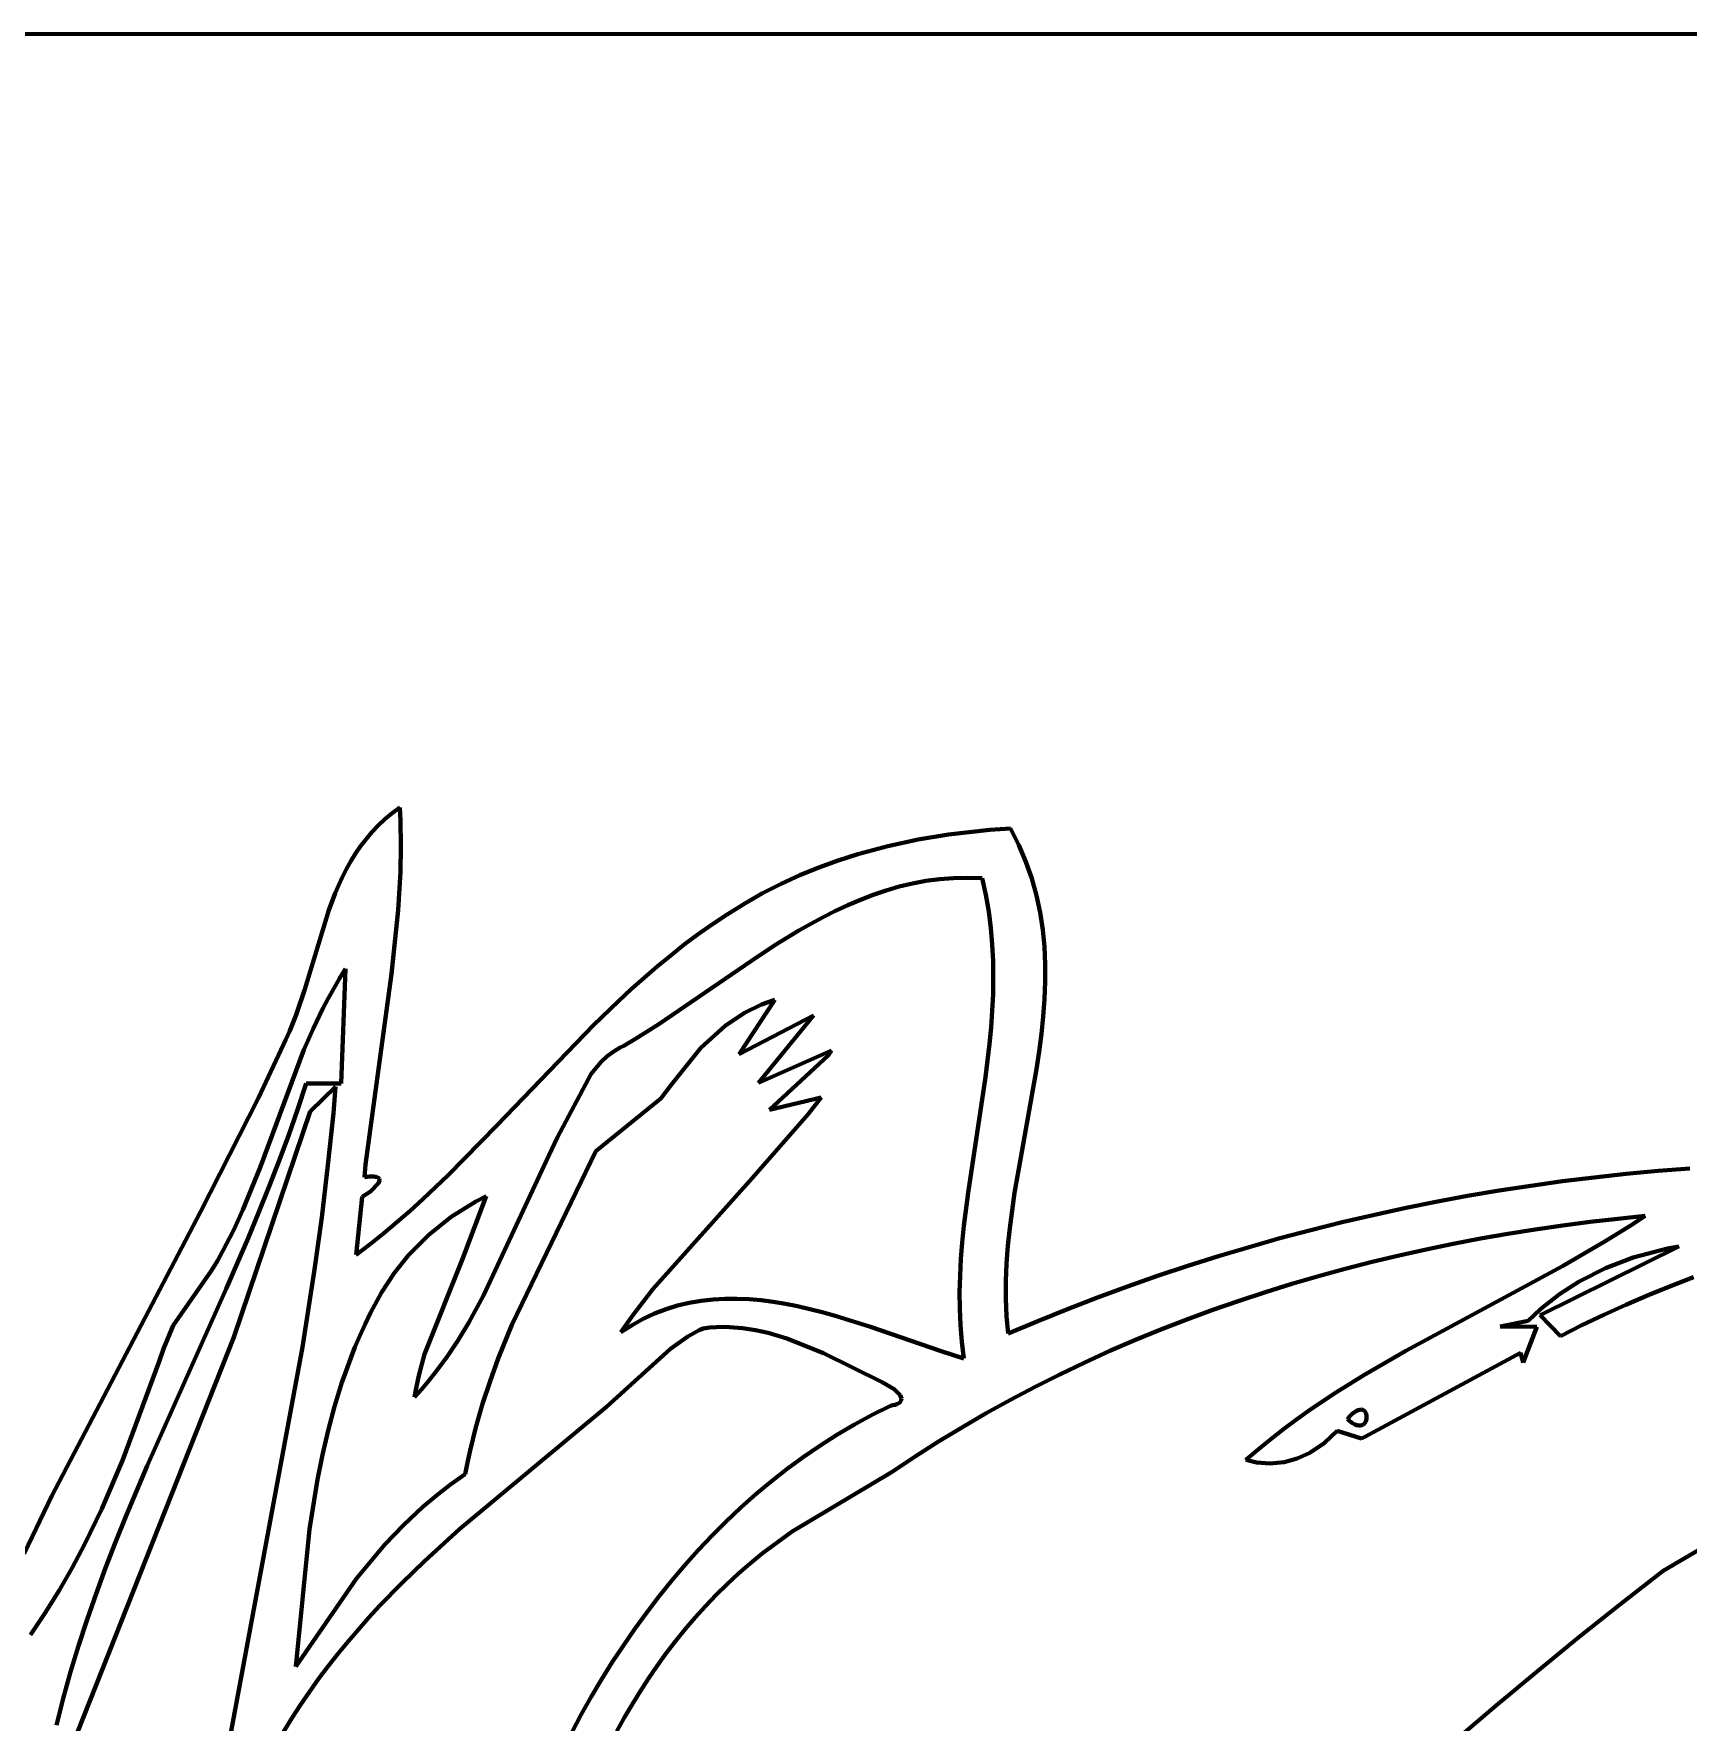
# Model space of a CAD drawing. Header units: millimetres. Extents: x 0 to 8.4, y 0 to 11.8.
# Drawn here: x 4.626 to 6.581, y 9.81 to 11.806 of the extents above; entities that cross this region are included whole.
import ezdxf

# ---------------------------------------------------------------- set-up
doc = ezdxf.new("R2010")
doc.units = ezdxf.units.MM
doc.layers.add('color#010101ff', color=7, linetype='CONTINUOUS', lineweight=100)
doc.layers.add('color#ffffffff', color=7, linetype='CONTINUOUS', lineweight=100)

msp = doc.modelspace()

# ---------------------------------------------------------------- linework, layer by layer
at = {"layer": 'color#010101ff'}
for p, q in [((5.0328, 10.8697), (5.0408, 10.8771)), ((5.0408, 10.8771), (5.0494, 10.8842)), ((5.0494, 10.8842), (5.0586, 10.8909)), ((5.0586, 10.8909), (5.0593, 10.8757)), ((5.0185, 10.8538), (5.0254, 10.8619)), ((5.0254, 10.8619), (5.0328, 10.8697)), ((5.0593, 10.8757), (5.0598, 10.8454)), ((5.6708, 10.8531), (5.7069, 10.8591)), ((5.7069, 10.8591), (5.7555, 10.8646)), ((5.7555, 10.8646), (5.7798, 10.8664)), ((5.7798, 10.8664), (5.7898, 10.8467)), ((5.0007, 10.8277), (5.0062, 10.8367)), ((5.0062, 10.8367), (5.0121, 10.8454)), ((5.0121, 10.8454), (5.0185, 10.8538)), ((5.0598, 10.8454), (5.0593, 10.8151)), ((5.5997, 10.8358), (5.635, 10.8454)), ((5.635, 10.8454), (5.6708, 10.8531)), ((5.7898, 10.8467), (5.7982, 10.8269)), ((4.9908, 10.8091), (4.9955, 10.8185)), ((4.9955, 10.8185), (5.0007, 10.8277)), ((5.531, 10.811), (5.5535, 10.8202)), ((5.5535, 10.8202), (5.5764, 10.8285)), ((5.5764, 10.8285), (5.5997, 10.8358)), ((5.7982, 10.8269), (5.8052, 10.807)), ((4.9822, 10.7898), (4.9864, 10.7996)), ((4.9864, 10.7996), (4.9908, 10.8091)), ((5.0593, 10.8151), (5.0566, 10.7698)), ((5.4871, 10.7898), (5.5089, 10.8009)), ((5.5089, 10.8009), (5.531, 10.811)), ((5.6484, 10.7975), (5.6329, 10.793)), ((5.6641, 10.8013), (5.6484, 10.7975)), ((5.68, 10.8042), (5.6641, 10.8013)), ((5.6962, 10.8064), (5.68, 10.8042)), ((5.7127, 10.8076), (5.6962, 10.8064)), ((5.7294, 10.808), (5.7127, 10.8076)), ((5.7464, 10.8074), (5.7294, 10.808)), ((5.7508, 10.7878), (5.7464, 10.8074)), ((5.8052, 10.807), (5.8107, 10.787)), ((4.9747, 10.7698), (4.9822, 10.7898)), ((5.4452, 10.7646), (5.4659, 10.7777)), ((5.4659, 10.7777), (5.4871, 10.7898)), ((5.6026, 10.7821), (5.5878, 10.7758)), ((5.6177, 10.7879), (5.6026, 10.7821)), ((5.6329, 10.793), (5.6177, 10.7879)), ((5.7543, 10.7682), (5.7508, 10.7878)), ((5.8107, 10.787), (5.815, 10.7668)), ((4.9463, 10.6765), (4.9747, 10.7698)), ((5.0566, 10.7698), (5.0486, 10.6945)), ((5.4279, 10.7532), (5.4452, 10.7646)), ((5.5585, 10.7615), (5.5441, 10.7537)), ((5.5731, 10.7689), (5.5585, 10.7615)), ((5.5878, 10.7758), (5.5731, 10.7689)), ((5.7568, 10.7486), (5.7543, 10.7682)), ((5.815, 10.7668), (5.8181, 10.7466)), ((5.3946, 10.729), (5.4111, 10.7413)), ((5.4111, 10.7413), (5.4279, 10.7532)), ((5.5299, 10.7455), (5.5017, 10.7282)), ((5.5441, 10.7537), (5.5299, 10.7455)), ((5.7585, 10.729), (5.7568, 10.7486)), ((5.8181, 10.7466), (5.82, 10.7262)), ((5.3785, 10.7163), (5.3946, 10.729)), ((5.5017, 10.7282), (5.4739, 10.7099)), ((5.7595, 10.7094), (5.7585, 10.729)), ((5.82, 10.7262), (5.821, 10.7058)), ((4.9944, 10.7004), (4.9872, 10.6889)), ((4.9893, 10.565), (4.9944, 10.7004)), ((5.3472, 10.6899), (5.3627, 10.7032)), ((5.3627, 10.7032), (5.3785, 10.7163)), ((5.4739, 10.7099), (5.3645, 10.6349)), ((5.7597, 10.6898), (5.7595, 10.7094)), ((5.821, 10.7058), (5.821, 10.6853)), ((4.9804, 10.6773), (4.9738, 10.6655)), ((4.9872, 10.6889), (4.9804, 10.6773)), ((5.0486, 10.6945), (5.018, 10.4692)), ((5.3319, 10.6762), (5.3472, 10.6899)), ((5.7594, 10.6703), (5.7597, 10.6898)), ((5.821, 10.6853), (5.8202, 10.6647)), ((4.9359, 10.646), (4.9463, 10.6765)), ((4.9738, 10.6655), (4.9676, 10.6535)), ((5.2873, 10.6337), (5.3168, 10.6623)), ((5.3168, 10.6623), (5.3319, 10.6762)), ((5.5017, 10.6639), (5.4594, 10.5997)), ((5.4657, 10.6484), (5.4857, 10.6581)), ((5.4857, 10.6581), (5.5017, 10.6639)), ((5.7585, 10.6507), (5.7594, 10.6703)), ((5.8202, 10.6647), (5.8187, 10.6441)), ((4.928, 10.6263), (4.9359, 10.646)), ((4.9676, 10.6535), (4.956, 10.6293)), ((5.4428, 10.6332), (5.4657, 10.6484)), ((5.4594, 10.5997), (5.5472, 10.6453)), ((5.5472, 10.6453), (5.4821, 10.5656)), ((5.757, 10.6312), (5.7585, 10.6507)), ((5.8187, 10.6441), (5.8165, 10.6234)), ((4.9236, 10.6167), (4.928, 10.6263)), ((4.956, 10.6293), (4.9452, 10.6046)), ((5.1731, 10.5152), (5.2873, 10.6337)), ((5.337, 10.6176), (5.3231, 10.6095)), ((5.3645, 10.6349), (5.337, 10.6176)), ((5.4141, 10.6072), (5.4428, 10.6332)), ((5.7552, 10.6116), (5.757, 10.6312)), ((5.8165, 10.6234), (5.8138, 10.6026)), ((4.8914, 10.5481), (4.9236, 10.6167)), ((4.9452, 10.6046), (4.8933, 10.4656)), ((5.3106, 10.6024), (5.3032, 10.5968)), ((5.3188, 10.6073), (5.3106, 10.6024)), ((5.3231, 10.6095), (5.3188, 10.6073)), ((5.3795, 10.5636), (5.4141, 10.6072)), ((5.4821, 10.5656), (5.5684, 10.604)), ((5.5647, 10.5978), (5.4954, 10.5338)), ((5.5684, 10.604), (5.5647, 10.5978)), ((5.7504, 10.5725), (5.7552, 10.6116)), ((5.8138, 10.6026), (5.8107, 10.5818)), ((5.2964, 10.5905), (5.2846, 10.5763)), ((5.3032, 10.5968), (5.2964, 10.5905)), ((5.8107, 10.5818), (5.7921, 10.4774)), ((4.9375, 10.5339), (4.9476, 10.5648)), ((4.9476, 10.5648), (4.9893, 10.565)), ((4.9826, 10.5608), (4.9527, 10.5317)), ((4.9799, 10.5299), (4.9826, 10.5608)), ((5.2846, 10.5763), (5.2449, 10.5016)), ((5.3669, 10.547), (5.3795, 10.5636)), ((5.7298, 10.4357), (5.7504, 10.5725)), ((4.823, 10.413), (4.8914, 10.5481)), ((5.2902, 10.4849), (5.3669, 10.547)), ((5.4954, 10.5338), (5.5563, 10.5483)), ((5.5563, 10.5483), (5.5409, 10.5285)), ((4.9527, 10.5317), (4.8622, 10.2649)), ((4.9268, 10.5032), (4.9375, 10.5339)), ((4.9735, 10.4682), (4.9799, 10.5299)), ((5.5409, 10.5285), (5.4749, 10.4528)), ((4.9155, 10.4727), (4.9268, 10.5032)), ((5.1154, 10.4566), (5.1731, 10.5152)), ((5.2449, 10.5016), (5.2344, 10.4799)), ((5.2344, 10.4799), (5.1575, 10.3141)), ((5.1907, 10.2795), (5.2902, 10.4849)), ((5.7921, 10.4774), (5.7849, 10.4356)), ((4.8933, 10.4656), (4.873, 10.4156)), ((4.9038, 10.4423), (4.9155, 10.4727)), ((4.9661, 10.4066), (4.9735, 10.4682)), ((5.018, 10.4692), (5.0166, 10.4541)), ((6.4697, 10.4539), (6.5074, 10.458)), ((6.5074, 10.458), (6.5451, 10.4615)), ((6.5451, 10.4615), (6.5828, 10.4645)), ((4.8916, 10.4121), (4.9038, 10.4423)), ((5.0237, 10.4373), (5.0138, 10.431)), ((5.0166, 10.4541), (5.0198, 10.4546)), ((5.0198, 10.4546), (5.0227, 10.4548)), ((5.0227, 10.4548), (5.0253, 10.4549)), ((5.0333, 10.447), (5.0237, 10.4373)), ((5.0253, 10.4549), (5.0275, 10.4549)), ((5.0275, 10.4549), (5.0294, 10.4547)), ((5.0294, 10.4547), (5.0309, 10.4544)), ((5.0309, 10.4544), (5.0332, 10.4534)), ((5.0332, 10.4534), (5.0343, 10.452)), ((5.0346, 10.4502), (5.0333, 10.447)), ((5.0343, 10.452), (5.0346, 10.4502)), ((5.0857, 10.4283), (5.1154, 10.4566)), ((5.4749, 10.4528), (5.3572, 10.3216)), ((6.3199, 10.4319), (6.3573, 10.4382)), ((6.3573, 10.4382), (6.3947, 10.444)), ((6.3947, 10.444), (6.4322, 10.4493)), ((6.4322, 10.4493), (6.4697, 10.4539)), ((5.0138, 10.431), (5.0069, 10.3624)), ((5.0705, 10.4145), (5.0857, 10.4283)), ((5.1481, 10.4253), (5.1193, 10.4071)), ((5.1327, 10.3583), (5.1603, 10.4317)), ((5.1603, 10.4317), (5.1481, 10.4253)), ((5.7249, 10.3966), (5.7298, 10.4357)), ((5.7849, 10.4356), (5.7818, 10.4147)), ((6.2086, 10.4094), (6.2456, 10.4175)), ((6.2456, 10.4175), (6.2827, 10.425)), ((6.2827, 10.425), (6.3199, 10.4319)), ((4.6473, 10.0777), (4.823, 10.413)), ((4.873, 10.4156), (4.8618, 10.3912)), ((4.8791, 10.3819), (4.8916, 10.4121)), ((4.9577, 10.3452), (4.9661, 10.4066)), ((5.0393, 10.3877), (5.055, 10.4009)), ((5.055, 10.4009), (5.0705, 10.4145)), ((5.1193, 10.4071), (5.0927, 10.3858)), ((5.7818, 10.4147), (5.7791, 10.3938)), ((6.135, 10.3917), (6.1718, 10.4008)), ((6.1718, 10.4008), (6.2086, 10.4094)), ((6.4649, 10.4014), (6.4325, 10.3971)), ((6.4974, 10.4051), (6.4649, 10.4014)), ((6.4816, 10.3777), (6.514, 10.398)), ((6.5299, 10.4085), (6.4974, 10.4051)), ((6.514, 10.398), (6.5299, 10.4085)), ((4.8618, 10.3912), (4.8495, 10.3672)), ((4.8532, 10.322), (4.8791, 10.3819)), ((5.0233, 10.3749), (5.0393, 10.3877)), ((5.0927, 10.3858), (5.0687, 10.3618)), ((5.723, 10.377), (5.7249, 10.3966)), ((5.7791, 10.3938), (5.7769, 10.3729)), ((6.062, 10.3716), (6.0984, 10.3819)), ((6.0984, 10.3819), (6.135, 10.3917)), ((6.3354, 10.3816), (6.3032, 10.3754)), ((6.3677, 10.3872), (6.3354, 10.3816)), ((6.4001, 10.3924), (6.3677, 10.3872)), ((6.4325, 10.3971), (6.4001, 10.3924)), ((6.4321, 10.3489), (6.4816, 10.3777)), ((4.8495, 10.3672), (4.8429, 10.3554)), ((5.0069, 10.3624), (5.0233, 10.3749)), ((5.0687, 10.3618), (5.0516, 10.3407)), ((5.0877, 10.245), (5.1327, 10.3583)), ((5.7204, 10.3379), (5.7214, 10.3575)), ((5.7214, 10.3575), (5.723, 10.377)), ((5.7769, 10.3729), (5.7754, 10.3521)), ((5.9897, 10.3494), (6.0258, 10.3608)), ((6.0258, 10.3608), (6.062, 10.3716)), ((6.2391, 10.3616), (6.2072, 10.354)), ((6.2711, 10.3688), (6.2391, 10.3616)), ((6.3032, 10.3754), (6.2711, 10.3688)), ((6.4059, 10.291), (6.5697, 10.3722)), ((6.5159, 10.3591), (6.4832, 10.3466)), ((6.5562, 10.3697), (6.5159, 10.3591)), ((6.5697, 10.3722), (6.5562, 10.3697)), ((4.836, 10.3438), (4.7906, 10.279)), ((4.8429, 10.3554), (4.836, 10.3438)), ((4.9435, 10.2533), (4.9577, 10.3452)), ((5.0516, 10.3407), (5.0366, 10.3179)), ((5.7199, 10.3183), (5.7204, 10.3379)), ((5.7754, 10.3521), (5.7745, 10.3313)), ((5.9181, 10.3249), (5.9538, 10.3374)), ((5.9538, 10.3374), (5.9897, 10.3494)), ((6.1755, 10.3459), (6.1438, 10.3372)), ((6.2072, 10.354), (6.1755, 10.3459)), ((6.247, 10.2488), (6.4321, 10.3489)), ((6.4832, 10.3466), (6.452, 10.3307)), ((4.7601, 10.1129), (4.8532, 10.322)), ((5.0366, 10.3179), (5.0237, 10.2937)), ((5.3572, 10.3216), (5.3342, 10.2916)), ((5.72, 10.2987), (5.7199, 10.3183)), ((5.7745, 10.3313), (5.7745, 10.3106)), ((5.8826, 10.3118), (5.9181, 10.3249)), ((6.0811, 10.3183), (6.05, 10.308)), ((6.1124, 10.328), (6.0811, 10.3183)), ((6.1438, 10.3372), (6.1124, 10.328)), ((6.452, 10.3307), (6.4285, 10.3157)), ((6.56, 10.3255), (6.5334, 10.3147)), ((6.5869, 10.3358), (6.56, 10.3255)), ((5.1575, 10.3141), (5.1399, 10.2822)), ((5.3594, 10.293), (5.373, 10.2982)), ((5.373, 10.2982), (5.3867, 10.3024)), ((5.3867, 10.3024), (5.4005, 10.3057)), ((5.4005, 10.3057), (5.4144, 10.3081)), ((5.4144, 10.3081), (5.4285, 10.3097)), ((5.4285, 10.3097), (5.4426, 10.3105)), ((5.4426, 10.3105), (5.4568, 10.3105)), ((5.4568, 10.3105), (5.4711, 10.3099)), ((5.4711, 10.3099), (5.4854, 10.3086)), ((5.4854, 10.3086), (5.4997, 10.3068)), ((5.4997, 10.3068), (5.5141, 10.3044)), ((5.5141, 10.3044), (5.5285, 10.3016)), ((5.5285, 10.3016), (5.5429, 10.2983)), ((5.5429, 10.2983), (5.5573, 10.2946)), ((5.7208, 10.2791), (5.72, 10.2987)), ((5.7745, 10.3106), (5.7754, 10.2899)), ((5.8122, 10.284), (5.8472, 10.2982)), ((5.8472, 10.2982), (5.8826, 10.3118)), ((6.05, 10.308), (6.0191, 10.2973)), ((6.4067, 10.2986), (6.3917, 10.2845)), ((6.4285, 10.3157), (6.4067, 10.2986)), ((6.507, 10.3033), (6.4809, 10.2915)), ((6.5334, 10.3147), (6.507, 10.3033)), ((4.7906, 10.279), (4.7791, 10.2511)), ((5.0173, 10.2803), (5.0112, 10.2668)), ((5.0237, 10.2937), (5.0173, 10.2803)), ((5.1399, 10.2822), (5.1273, 10.2615)), ((5.1747, 10.2399), (5.1907, 10.2795)), ((5.3342, 10.2916), (5.3197, 10.2709)), ((5.3197, 10.2709), (5.3328, 10.2794)), ((5.3328, 10.2794), (5.346, 10.2867)), ((5.346, 10.2867), (5.3594, 10.293)), ((5.5573, 10.2946), (5.5717, 10.2907)), ((5.5717, 10.2907), (5.6146, 10.2773)), ((5.7224, 10.2595), (5.7208, 10.2791)), ((5.7754, 10.2899), (5.7773, 10.2692)), ((5.7773, 10.2692), (5.8122, 10.284)), ((5.9883, 10.286), (5.9578, 10.2741)), ((6.0191, 10.2973), (5.9883, 10.286)), ((6.3917, 10.2845), (6.3587, 10.2776)), ((6.3587, 10.2776), (6.402, 10.2774)), ((6.4297, 10.2663), (6.4059, 10.291)), ((6.4551, 10.2791), (6.4297, 10.2663)), ((6.4809, 10.2915), (6.4551, 10.2791)), ((4.8622, 10.2649), (4.6298, 9.6776)), ((5.0112, 10.2668), (5.0054, 10.2531)), ((5.1273, 10.2615), (5.1139, 10.2414)), ((5.3987, 10.266), (5.3782, 10.2513)), ((5.4121, 10.2733), (5.3987, 10.266)), ((5.4167, 10.2754), (5.4121, 10.2733)), ((5.4247, 10.2763), (5.4167, 10.2754)), ((5.4325, 10.2769), (5.4247, 10.2763)), ((5.4403, 10.2771), (5.4325, 10.2769)), ((5.4481, 10.2769), (5.4403, 10.2771)), ((5.4634, 10.2757), (5.4481, 10.2769)), ((5.4786, 10.2735), (5.4634, 10.2757)), ((5.4936, 10.2702), (5.4786, 10.2735)), ((5.5157, 10.2636), (5.4936, 10.2702)), ((5.559, 10.2461), (5.5157, 10.2636)), ((5.6146, 10.2773), (5.698, 10.2485)), ((5.7248, 10.2399), (5.7224, 10.2595)), ((5.9276, 10.2617), (5.8975, 10.2487)), ((5.9578, 10.2741), (5.9276, 10.2617)), ((6.402, 10.2774), (6.3858, 10.2352)), ((4.7791, 10.2511), (4.7741, 10.2364)), ((4.853, 9.7654), (4.9435, 10.2533)), ((5, 10.2393), (4.9949, 10.2254)), ((5.0054, 10.2531), (5, 10.2393)), ((5.0808, 10.2199), (5.0877, 10.245)), ((5.1139, 10.2414), (5.0994, 10.222)), ((5.165, 10.2132), (5.1747, 10.2399)), ((5.3782, 10.2513), (5.3027, 10.1827)), ((5.6285, 10.2118), (5.559, 10.2461)), ((5.698, 10.2485), (5.7248, 10.2399)), ((5.8975, 10.2487), (5.8677, 10.2352)), ((6.1975, 10.2201), (6.247, 10.2488)), ((6.3825, 10.2466), (6.1996, 10.1475)), ((6.3858, 10.2352), (6.3825, 10.2466)), ((4.7741, 10.2364), (4.7309, 10.1194)), ((4.9949, 10.2254), (4.9901, 10.2115)), ((5.0772, 10.2028), (5.0808, 10.2199)), ((5.0994, 10.222), (5.0918, 10.2125)), ((5.8382, 10.221), (5.809, 10.2064)), ((5.8677, 10.2352), (5.8382, 10.221)), ((6.1651, 10.1999), (6.1975, 10.2201)), ((4.9901, 10.2115), (4.9813, 10.1832)), ((5.0839, 10.2032), (5.0757, 10.1941)), ((5.0757, 10.1941), (5.0772, 10.2028)), ((5.0918, 10.2125), (5.0839, 10.2032)), ((5.1561, 10.1862), (5.165, 10.2132)), ((5.6426, 10.2035), (5.6285, 10.2118)), ((5.6497, 10.1963), (5.6426, 10.2035)), ((5.809, 10.2064), (5.78, 10.1911)), ((6.1492, 10.1895), (6.1651, 10.1999)), ((4.9813, 10.1832), (4.9736, 10.1547)), ((5.3027, 10.1827), (5.1293, 10.0385)), ((5.1482, 10.1588), (5.1561, 10.1862)), ((5.6166, 10.1733), (5.6382, 10.184)), ((5.6382, 10.184), (5.6411, 10.1845)), ((5.6411, 10.1845), (5.6436, 10.1851)), ((5.6436, 10.1851), (5.6456, 10.1858)), ((5.6456, 10.1858), (5.6474, 10.1866)), ((5.6474, 10.1866), (5.6487, 10.1874)), ((5.6487, 10.1874), (5.6498, 10.1884)), ((5.6511, 10.1927), (5.6497, 10.1963)), ((5.6498, 10.1884), (5.651, 10.1904)), ((5.651, 10.1904), (5.6511, 10.1927)), ((5.78, 10.1911), (5.7514, 10.1752)), ((6.1179, 10.1677), (6.1334, 10.1787)), ((6.1334, 10.1787), (6.1492, 10.1895)), ((6.1887, 10.1778), (6.1864, 10.1763)), ((6.1909, 10.1788), (6.1887, 10.1778)), ((6.1928, 10.1793), (6.1909, 10.1788)), ((6.1946, 10.1794), (6.1928, 10.1793)), ((6.1961, 10.1791), (6.1946, 10.1794)), ((6.1974, 10.1784), (6.1961, 10.1791)), ((6.1985, 10.1774), (6.1974, 10.1784)), ((5.1414, 10.1311), (5.1482, 10.1588)), ((5.5749, 10.1496), (5.5955, 10.1618)), ((5.5955, 10.1618), (5.6166, 10.1733)), ((5.7231, 10.1588), (5.6951, 10.1418)), ((5.7514, 10.1752), (5.7231, 10.1588)), ((6.1025, 10.1563), (6.1179, 10.1677)), ((6.1811, 10.1715), (6.1781, 10.1681)), ((6.1781, 10.1681), (6.1813, 10.1655)), ((6.1838, 10.1743), (6.1811, 10.1715)), ((6.1813, 10.1655), (6.1841, 10.1634)), ((6.1864, 10.1763), (6.1838, 10.1743)), ((6.1841, 10.1634), (6.1868, 10.162)), ((6.1868, 10.162), (6.1892, 10.161)), ((6.1892, 10.161), (6.1914, 10.1606)), ((6.1914, 10.1606), (6.1933, 10.1605)), ((6.1933, 10.1605), (6.195, 10.1609)), ((6.195, 10.1609), (6.1966, 10.1616)), ((6.1966, 10.1616), (6.1978, 10.1625)), ((6.1978, 10.1625), (6.1997, 10.1652)), ((6.2001, 10.1749), (6.1985, 10.1774)), ((6.1997, 10.1652), (6.2007, 10.1683)), ((6.2008, 10.1717), (6.2001, 10.1749)), ((6.2007, 10.1683), (6.2008, 10.1717)), ((4.9736, 10.1547), (4.9669, 10.1259)), ((5.5548, 10.1368), (5.5749, 10.1496)), ((5.6951, 10.1418), (5.6674, 10.1241)), ((6.0726, 10.1324), (6.0874, 10.1445)), ((6.0874, 10.1445), (6.1025, 10.1563)), ((6.1507, 10.1397), (6.1336, 10.1283)), ((6.1658, 10.1543), (6.1507, 10.1397)), ((6.1948, 10.1451), (6.1658, 10.1543)), ((6.1996, 10.1475), (6.1948, 10.1451)), ((4.7309, 10.1194), (4.7062, 10.0621)), ((4.9669, 10.1259), (4.961, 10.0968)), ((5.1384, 10.1171), (5.1414, 10.1311)), ((5.516, 10.1093), (5.5352, 10.1234)), ((5.5352, 10.1234), (5.5548, 10.1368)), ((5.6674, 10.1241), (5.6401, 10.1059)), ((6.058, 10.1199), (6.0726, 10.1324)), ((6.0705, 10.1171), (6.058, 10.1199)), ((6.1188, 10.1216), (6.1032, 10.1175)), ((6.1336, 10.1283), (6.1188, 10.1216)), ((4.7473, 10.0829), (4.7601, 10.1129)), ((5.1184, 10.0908), (5.1357, 10.103)), ((5.1357, 10.103), (5.1384, 10.1171)), ((5.4973, 10.0946), (5.516, 10.1093)), ((5.6401, 10.1059), (5.522, 10.0353)), ((6.087, 10.1159), (6.0705, 10.1171)), ((6.1032, 10.1175), (6.087, 10.1159)), ((4.7347, 10.0529), (4.7473, 10.0829)), ((4.961, 10.0968), (4.9516, 10.0382)), ((5.0856, 10.0644), (5.1017, 10.078)), ((5.1017, 10.078), (5.1184, 10.0908)), ((5.4614, 10.0636), (5.4791, 10.0794)), ((5.4791, 10.0794), (5.4973, 10.0946)), ((6.551, 9.9888), (6.7172, 10.0862)), ((4.6147, 10.0094), (4.6473, 10.0777)), ((4.7062, 10.0621), (4.6858, 10.02)), ((5.0626, 10.0429), (5.0856, 10.0644)), ((5.4441, 10.0473), (5.4614, 10.0636)), ((4.7226, 10.0227), (4.7347, 10.0529)), ((4.9516, 10.0382), (4.9356, 9.8759)), ((5.0409, 10.0201), (5.0626, 10.0429)), ((5.1293, 10.0385), (5.0876, 10.0004)), ((5.4273, 10.0305), (5.4441, 10.0473)), ((4.6858, 10.02), (4.6712, 9.9925)), ((4.7108, 9.9923), (4.7226, 10.0227)), ((5.0072, 9.9799), (5.0409, 10.0201)), ((5.411, 10.0133), (5.4273, 10.0305)), ((5.522, 10.0353), (5.4867, 10.0093)), ((5.0876, 10.0004), (5.0607, 9.9743)), ((5.3951, 9.9955), (5.411, 10.0133)), ((5.4867, 10.0093), (5.4724, 9.9976)), ((4.6712, 9.9925), (4.6558, 9.9655)), ((4.6996, 9.9618), (4.7108, 9.9923)), ((4.9356, 9.8759), (5.0072, 9.9799)), ((5.3797, 9.9774), (5.3951, 9.9955)), ((5.4585, 9.9856), (5.4451, 9.9732)), ((5.4724, 9.9976), (5.4585, 9.9856)), ((6.5011, 9.9499), (6.551, 9.9888)), ((4.6558, 9.9655), (4.6394, 9.9391)), ((4.6889, 9.9312), (4.6996, 9.9618)), ((5.0607, 9.9743), (5.0346, 9.9474)), ((5.3502, 9.9398), (5.3647, 9.9588)), ((5.3647, 9.9588), (5.3797, 9.9774)), ((5.4321, 9.9604), (5.4195, 9.9473)), ((5.4451, 9.9732), (5.4321, 9.9604)), ((4.6394, 9.9391), (4.6221, 9.9133)), ((5.0346, 9.9474), (5.0219, 9.9336)), ((5.3362, 9.9205), (5.3502, 9.9398)), ((5.4195, 9.9473), (5.4074, 9.9338)), ((6.4517, 9.9104), (6.5011, 9.9499)), ((4.6787, 9.9004), (4.6889, 9.9312)), ((5.0095, 9.9196), (4.9973, 9.9054)), ((5.0219, 9.9336), (5.0095, 9.9196)), ((5.3226, 9.9008), (5.3362, 9.9205)), ((5.3956, 9.92), (5.3842, 9.9058)), ((5.4074, 9.9338), (5.3956, 9.92)), ((4.6693, 9.8693), (4.6787, 9.9004)), ((4.9973, 9.9054), (4.9854, 9.891)), ((5.3095, 9.8808), (5.3226, 9.9008)), ((5.3842, 9.9058), (5.3733, 9.8914)), ((6.4026, 9.8704), (6.4517, 9.9104)), ((4.9854, 9.891), (4.9738, 9.8763)), ((5.2968, 9.8604), (5.3095, 9.8808)), ((5.3733, 9.8914), (5.3626, 9.8766)), ((4.6605, 9.838), (4.6693, 9.8693)), ((4.9625, 9.8613), (4.9516, 9.846)), ((4.9738, 9.8763), (4.9625, 9.8613)), ((5.2846, 9.8398), (5.2968, 9.8604)), ((5.3524, 9.8616), (5.3425, 9.8464)), ((5.3626, 9.8766), (5.3524, 9.8616)), ((6.354, 9.8298), (6.4026, 9.8704)), ((4.9516, 9.846), (4.941, 9.8305)), ((5.2728, 9.819), (5.2846, 9.8398)), ((5.3425, 9.8464), (5.3329, 9.8309)), ((4.6526, 9.8065), (4.6605, 9.838)), ((4.941, 9.8305), (4.9308, 9.8147)), ((5.2615, 9.7979), (5.2728, 9.819)), ((5.3329, 9.8309), (5.3237, 9.8152)), ((6.3059, 9.7887), (6.354, 9.8298)), ((4.9308, 9.8147), (4.9209, 9.7985)), ((5.3237, 9.8152), (5.3148, 9.7993))]:
    msp.add_line(p, q, dxfattribs=at)
at = {"layer": 'color#ffffffff'}
for p, q in [((0, 11.8056), (8.4306, 11.8056)), ((5.0408, 10.8771), (5.0328, 10.8697)), ((5.0494, 10.8842), (5.0408, 10.8771)), ((5.0586, 10.8909), (5.0494, 10.8842)), ((5.0593, 10.8757), (5.0586, 10.8909)), ((5.0254, 10.8619), (5.0185, 10.8538)), ((5.0328, 10.8697), (5.0254, 10.8619)), ((5.0598, 10.8454), (5.0593, 10.8757)), ((5.7069, 10.8591), (5.6708, 10.8531)), ((5.7555, 10.8646), (5.7069, 10.8591)), ((5.7798, 10.8664), (5.7555, 10.8646)), ((5.7898, 10.8467), (5.7798, 10.8664)), ((5.0062, 10.8367), (5.0007, 10.8277)), ((5.0121, 10.8454), (5.0062, 10.8367)), ((5.0185, 10.8538), (5.0121, 10.8454)), ((5.0593, 10.8151), (5.0598, 10.8454)), ((5.635, 10.8454), (5.5997, 10.8358)), ((5.6708, 10.8531), (5.635, 10.8454)), ((5.7982, 10.8269), (5.7898, 10.8467)), ((4.9955, 10.8185), (4.9908, 10.8091)), ((5.0007, 10.8277), (4.9955, 10.8185)), ((5.5535, 10.8202), (5.531, 10.811)), ((5.5764, 10.8285), (5.5535, 10.8202)), ((5.5997, 10.8358), (5.5764, 10.8285)), ((5.8052, 10.807), (5.7982, 10.8269)), ((4.9864, 10.7996), (4.9822, 10.7898)), ((4.9908, 10.8091), (4.9864, 10.7996)), ((5.0566, 10.7698), (5.0593, 10.8151)), ((5.5089, 10.8009), (5.4871, 10.7898)), ((5.531, 10.811), (5.5089, 10.8009)), ((5.6329, 10.793), (5.6484, 10.7975)), ((5.6484, 10.7975), (5.6641, 10.8013)), ((5.6641, 10.8013), (5.68, 10.8042)), ((5.68, 10.8042), (5.6962, 10.8064)), ((5.6962, 10.8064), (5.7127, 10.8076)), ((5.7127, 10.8076), (5.7294, 10.808)), ((5.7294, 10.808), (5.7464, 10.8074)), ((5.7464, 10.8074), (5.7508, 10.7878)), ((5.8107, 10.787), (5.8052, 10.807)), ((4.9822, 10.7898), (4.9747, 10.7698)), ((5.4659, 10.7777), (5.4452, 10.7646)), ((5.4871, 10.7898), (5.4659, 10.7777)), ((5.5878, 10.7758), (5.6026, 10.7821)), ((5.6026, 10.7821), (5.6177, 10.7879)), ((5.6177, 10.7879), (5.6329, 10.793)), ((5.7508, 10.7878), (5.7543, 10.7682)), ((5.815, 10.7668), (5.8107, 10.787)), ((4.9747, 10.7698), (4.9463, 10.6765)), ((5.0486, 10.6945), (5.0566, 10.7698)), ((5.4452, 10.7646), (5.4279, 10.7532)), ((5.5441, 10.7537), (5.5585, 10.7615)), ((5.5585, 10.7615), (5.5731, 10.7689)), ((5.5731, 10.7689), (5.5878, 10.7758)), ((5.7543, 10.7682), (5.7568, 10.7486)), ((5.8181, 10.7466), (5.815, 10.7668)), ((5.4111, 10.7413), (5.3946, 10.729)), ((5.4279, 10.7532), (5.4111, 10.7413)), ((5.5017, 10.7282), (5.5299, 10.7455)), ((5.5299, 10.7455), (5.5441, 10.7537)), ((5.7568, 10.7486), (5.7585, 10.729)), ((5.82, 10.7262), (5.8181, 10.7466)), ((5.3946, 10.729), (5.3785, 10.7163)), ((5.4739, 10.7099), (5.5017, 10.7282)), ((5.7585, 10.729), (5.7595, 10.7094)), ((5.821, 10.7058), (5.82, 10.7262)), ((4.9872, 10.6889), (4.9944, 10.7004)), ((4.9944, 10.7004), (4.9893, 10.565)), ((5.3627, 10.7032), (5.3472, 10.6899)), ((5.3785, 10.7163), (5.3627, 10.7032)), ((5.3645, 10.6349), (5.4739, 10.7099)), ((5.7595, 10.7094), (5.7597, 10.6898)), ((5.821, 10.6853), (5.821, 10.7058)), ((4.9738, 10.6655), (4.9804, 10.6773)), ((4.9804, 10.6773), (4.9872, 10.6889)), ((5.018, 10.4692), (5.0486, 10.6945)), ((5.3472, 10.6899), (5.3319, 10.6762)), ((5.7597, 10.6898), (5.7594, 10.6703)), ((5.8202, 10.6647), (5.821, 10.6853)), ((4.9463, 10.6765), (4.9359, 10.646)), ((4.9676, 10.6535), (4.9738, 10.6655)), ((5.3168, 10.6623), (5.2873, 10.6337)), ((5.3319, 10.6762), (5.3168, 10.6623)), ((5.4594, 10.5997), (5.5017, 10.6639)), ((5.4857, 10.6581), (5.4657, 10.6484)), ((5.5017, 10.6639), (5.4857, 10.6581)), ((5.7594, 10.6703), (5.7585, 10.6507)), ((5.8187, 10.6441), (5.8202, 10.6647)), ((4.9359, 10.646), (4.928, 10.6263)), ((4.956, 10.6293), (4.9676, 10.6535)), ((5.4657, 10.6484), (5.4428, 10.6332)), ((5.5472, 10.6453), (5.4594, 10.5997)), ((5.4821, 10.5656), (5.5472, 10.6453)), ((5.7585, 10.6507), (5.757, 10.6312)), ((5.8165, 10.6234), (5.8187, 10.6441)), ((4.928, 10.6263), (4.9236, 10.6167)), ((4.9452, 10.6046), (4.956, 10.6293)), ((5.2873, 10.6337), (5.1731, 10.5152)), ((5.3231, 10.6095), (5.337, 10.6176)), ((5.337, 10.6176), (5.3645, 10.6349)), ((5.4428, 10.6332), (5.4141, 10.6072)), ((5.757, 10.6312), (5.7552, 10.6116)), ((5.8138, 10.6026), (5.8165, 10.6234)), ((4.9236, 10.6167), (4.8914, 10.5481)), ((4.8933, 10.4656), (4.9452, 10.6046)), ((5.3032, 10.5968), (5.3106, 10.6024)), ((5.3106, 10.6024), (5.3188, 10.6073)), ((5.3188, 10.6073), (5.3231, 10.6095)), ((5.4141, 10.6072), (5.3795, 10.5636)), ((5.5684, 10.604), (5.4821, 10.5656)), ((5.4954, 10.5338), (5.5647, 10.5978)), ((5.5647, 10.5978), (5.5684, 10.604)), ((5.7552, 10.6116), (5.7504, 10.5725)), ((5.8107, 10.5818), (5.8138, 10.6026)), ((5.2846, 10.5763), (5.2964, 10.5905)), ((5.2964, 10.5905), (5.3032, 10.5968)), ((5.7921, 10.4774), (5.8107, 10.5818)), ((4.9476, 10.5648), (4.9375, 10.5339)), ((4.9893, 10.565), (4.9476, 10.5648)), ((4.9527, 10.5317), (4.9826, 10.5608)), ((4.9826, 10.5608), (4.9799, 10.5299)), ((5.2449, 10.5016), (5.2846, 10.5763)), ((5.3795, 10.5636), (5.3669, 10.547)), ((5.7504, 10.5725), (5.7298, 10.4357)), ((4.8914, 10.5481), (4.823, 10.413)), ((5.3669, 10.547), (5.2902, 10.4849)), ((5.5563, 10.5483), (5.4954, 10.5338)), ((5.5409, 10.5285), (5.5563, 10.5483)), ((4.8622, 10.2649), (4.9527, 10.5317)), ((4.9375, 10.5339), (4.9268, 10.5032)), ((4.9799, 10.5299), (4.9735, 10.4682)), ((5.4749, 10.4528), (5.5409, 10.5285)), ((4.9268, 10.5032), (4.9155, 10.4727)), ((5.1731, 10.5152), (5.1154, 10.4566)), ((5.2344, 10.4799), (5.2449, 10.5016)), ((5.1575, 10.3141), (5.2344, 10.4799)), ((5.2902, 10.4849), (5.1907, 10.2795)), ((5.7849, 10.4356), (5.7921, 10.4774)), ((4.873, 10.4156), (4.8933, 10.4656)), ((4.9155, 10.4727), (4.9038, 10.4423)), ((4.9735, 10.4682), (4.9661, 10.4066)), ((5.0166, 10.4541), (5.018, 10.4692)), ((6.5074, 10.458), (6.4697, 10.4539)), ((6.5451, 10.4615), (6.5074, 10.458)), ((6.5828, 10.4645), (6.5451, 10.4615)), ((4.9038, 10.4423), (4.8916, 10.4121)), ((5.0138, 10.431), (5.0237, 10.4373)), ((5.0198, 10.4546), (5.0166, 10.4541)), ((5.0227, 10.4548), (5.0198, 10.4546)), ((5.0253, 10.4549), (5.0227, 10.4548)), ((5.0237, 10.4373), (5.0333, 10.447)), ((5.0275, 10.4549), (5.0253, 10.4549)), ((5.0294, 10.4547), (5.0275, 10.4549)), ((5.0309, 10.4544), (5.0294, 10.4547)), ((5.0332, 10.4534), (5.0309, 10.4544)), ((5.0343, 10.452), (5.0332, 10.4534)), ((5.0333, 10.447), (5.0346, 10.4502)), ((5.0346, 10.4502), (5.0343, 10.452)), ((5.1154, 10.4566), (5.0857, 10.4283)), ((5.3572, 10.3216), (5.4749, 10.4528)), ((6.3573, 10.4382), (6.3199, 10.4319)), ((6.3947, 10.444), (6.3573, 10.4382)), ((6.4322, 10.4493), (6.3947, 10.444)), ((6.4697, 10.4539), (6.4322, 10.4493)), ((5.0069, 10.3624), (5.0138, 10.431)), ((5.0857, 10.4283), (5.0705, 10.4145)), ((5.1193, 10.4071), (5.1481, 10.4253)), ((5.1603, 10.4317), (5.1327, 10.3583)), ((5.1481, 10.4253), (5.1603, 10.4317)), ((5.7298, 10.4357), (5.7249, 10.3966)), ((5.7818, 10.4147), (5.7849, 10.4356)), ((6.2456, 10.4175), (6.2086, 10.4094)), ((6.2827, 10.425), (6.2456, 10.4175)), ((6.3199, 10.4319), (6.2827, 10.425)), ((4.823, 10.413), (4.6473, 10.0777)), ((4.8618, 10.3912), (4.873, 10.4156)), ((4.8916, 10.4121), (4.8791, 10.3819)), ((4.9661, 10.4066), (4.9577, 10.3452)), ((5.055, 10.4009), (5.0393, 10.3877)), ((5.0705, 10.4145), (5.055, 10.4009)), ((5.0927, 10.3858), (5.1193, 10.4071)), ((5.7791, 10.3938), (5.7818, 10.4147)), ((6.1718, 10.4008), (6.135, 10.3917)), ((6.2086, 10.4094), (6.1718, 10.4008)), ((6.4325, 10.3971), (6.4649, 10.4014)), ((6.4649, 10.4014), (6.4974, 10.4051)), ((6.514, 10.398), (6.4816, 10.3777)), ((6.4974, 10.4051), (6.5299, 10.4085)), ((6.5299, 10.4085), (6.514, 10.398)), ((4.8495, 10.3672), (4.8618, 10.3912)), ((4.8791, 10.3819), (4.8532, 10.322)), ((5.0393, 10.3877), (5.0233, 10.3749)), ((5.0687, 10.3618), (5.0927, 10.3858)), ((5.7249, 10.3966), (5.723, 10.377)), ((5.7769, 10.3729), (5.7791, 10.3938)), ((6.0984, 10.3819), (6.062, 10.3716)), ((6.135, 10.3917), (6.0984, 10.3819)), ((6.3032, 10.3754), (6.3354, 10.3816)), ((6.3354, 10.3816), (6.3677, 10.3872)), ((6.3677, 10.3872), (6.4001, 10.3924)), ((6.4001, 10.3924), (6.4325, 10.3971)), ((6.4816, 10.3777), (6.4321, 10.3489)), ((4.8429, 10.3554), (4.8495, 10.3672)), ((5.0233, 10.3749), (5.0069, 10.3624)), ((5.0516, 10.3407), (5.0687, 10.3618)), ((5.1327, 10.3583), (5.0877, 10.245)), ((5.7214, 10.3575), (5.7204, 10.3379)), ((5.723, 10.377), (5.7214, 10.3575)), ((5.7754, 10.3521), (5.7769, 10.3729)), ((6.0258, 10.3608), (5.9897, 10.3494)), ((6.062, 10.3716), (6.0258, 10.3608)), ((6.2072, 10.354), (6.2391, 10.3616)), ((6.2391, 10.3616), (6.2711, 10.3688)), ((6.2711, 10.3688), (6.3032, 10.3754)), ((6.5697, 10.3722), (6.4059, 10.291)), ((6.4832, 10.3466), (6.5159, 10.3591)), ((6.5159, 10.3591), (6.5562, 10.3697)), ((6.5562, 10.3697), (6.5697, 10.3722)), ((4.7906, 10.279), (4.836, 10.3438)), ((4.836, 10.3438), (4.8429, 10.3554)), ((4.9577, 10.3452), (4.9435, 10.2533)), ((5.0366, 10.3179), (5.0516, 10.3407)), ((5.7204, 10.3379), (5.7199, 10.3183)), ((5.7745, 10.3313), (5.7754, 10.3521)), ((5.9538, 10.3374), (5.9181, 10.3249)), ((5.9897, 10.3494), (5.9538, 10.3374)), ((6.1438, 10.3372), (6.1755, 10.3459)), ((6.1755, 10.3459), (6.2072, 10.354)), ((6.4321, 10.3489), (6.247, 10.2488)), ((6.452, 10.3307), (6.4832, 10.3466)), ((4.8532, 10.322), (4.7601, 10.1129)), ((5.0237, 10.2937), (5.0366, 10.3179)), ((5.3342, 10.2916), (5.3572, 10.3216)), ((5.7199, 10.3183), (5.72, 10.2987)), ((5.7745, 10.3106), (5.7745, 10.3313)), ((5.9181, 10.3249), (5.8826, 10.3118)), ((6.05, 10.308), (6.0811, 10.3183)), ((6.0811, 10.3183), (6.1124, 10.328)), ((6.1124, 10.328), (6.1438, 10.3372)), ((6.4285, 10.3157), (6.452, 10.3307)), ((6.5334, 10.3147), (6.56, 10.3255)), ((6.56, 10.3255), (6.5869, 10.3358)), ((5.1399, 10.2822), (5.1575, 10.3141)), ((5.373, 10.2982), (5.3594, 10.293)), ((5.3867, 10.3024), (5.373, 10.2982)), ((5.4005, 10.3057), (5.3867, 10.3024)), ((5.4144, 10.3081), (5.4005, 10.3057)), ((5.4285, 10.3097), (5.4144, 10.3081)), ((5.4426, 10.3105), (5.4285, 10.3097)), ((5.4568, 10.3105), (5.4426, 10.3105)), ((5.4711, 10.3099), (5.4568, 10.3105)), ((5.4854, 10.3086), (5.4711, 10.3099)), ((5.4997, 10.3068), (5.4854, 10.3086)), ((5.5141, 10.3044), (5.4997, 10.3068)), ((5.5285, 10.3016), (5.5141, 10.3044)), ((5.5429, 10.2983), (5.5285, 10.3016)), ((5.5573, 10.2946), (5.5429, 10.2983)), ((5.72, 10.2987), (5.7208, 10.2791)), ((5.7754, 10.2899), (5.7745, 10.3106)), ((5.8472, 10.2982), (5.8122, 10.284)), ((5.8826, 10.3118), (5.8472, 10.2982)), ((6.0191, 10.2973), (6.05, 10.308)), ((6.3917, 10.2845), (6.4067, 10.2986)), ((6.4067, 10.2986), (6.4285, 10.3157)), ((6.4809, 10.2915), (6.507, 10.3033)), ((6.507, 10.3033), (6.5334, 10.3147)), ((4.7791, 10.2511), (4.7906, 10.279)), ((5.0112, 10.2668), (5.0173, 10.2803)), ((5.0173, 10.2803), (5.0237, 10.2937)), ((5.1273, 10.2615), (5.1399, 10.2822)), ((5.1907, 10.2795), (5.1747, 10.2399)), ((5.3197, 10.2709), (5.3342, 10.2916)), ((5.3328, 10.2794), (5.3197, 10.2709)), ((5.346, 10.2867), (5.3328, 10.2794)), ((5.3594, 10.293), (5.346, 10.2867)), ((5.5717, 10.2907), (5.5573, 10.2946)), ((5.6146, 10.2773), (5.5717, 10.2907)), ((5.7208, 10.2791), (5.7224, 10.2595)), ((5.7773, 10.2692), (5.7754, 10.2899)), ((5.8122, 10.284), (5.7773, 10.2692)), ((5.9578, 10.2741), (5.9883, 10.286)), ((5.9883, 10.286), (6.0191, 10.2973)), ((6.3587, 10.2776), (6.3917, 10.2845)), ((6.402, 10.2774), (6.3587, 10.2776)), ((6.4059, 10.291), (6.4297, 10.2663)), ((6.4297, 10.2663), (6.4551, 10.2791)), ((6.4551, 10.2791), (6.4809, 10.2915)), ((4.6298, 9.6776), (4.8622, 10.2649)), ((5.0054, 10.2531), (5.0112, 10.2668)), ((5.1139, 10.2414), (5.1273, 10.2615)), ((5.3782, 10.2513), (5.3987, 10.266)), ((5.3987, 10.266), (5.4121, 10.2733)), ((5.4121, 10.2733), (5.4167, 10.2754)), ((5.4167, 10.2754), (5.4247, 10.2763)), ((5.4247, 10.2763), (5.4325, 10.2769)), ((5.4325, 10.2769), (5.4403, 10.2771)), ((5.4403, 10.2771), (5.4481, 10.2769)), ((5.4481, 10.2769), (5.4634, 10.2757)), ((5.4634, 10.2757), (5.4786, 10.2735)), ((5.4786, 10.2735), (5.4936, 10.2702)), ((5.4936, 10.2702), (5.5157, 10.2636)), ((5.5157, 10.2636), (5.559, 10.2461)), ((5.698, 10.2485), (5.6146, 10.2773)), ((5.7224, 10.2595), (5.7248, 10.2399)), ((5.8975, 10.2487), (5.9276, 10.2617)), ((5.9276, 10.2617), (5.9578, 10.2741)), ((6.3858, 10.2352), (6.402, 10.2774)), ((4.7741, 10.2364), (4.7791, 10.2511)), ((4.9435, 10.2533), (4.853, 9.7654)), ((4.9949, 10.2254), (5, 10.2393)), ((5, 10.2393), (5.0054, 10.2531)), ((5.0877, 10.245), (5.0808, 10.2199)), ((5.0994, 10.222), (5.1139, 10.2414)), ((5.1747, 10.2399), (5.165, 10.2132)), ((5.3027, 10.1827), (5.3782, 10.2513)), ((5.559, 10.2461), (5.6285, 10.2118)), ((5.7248, 10.2399), (5.698, 10.2485)), ((5.8677, 10.2352), (5.8975, 10.2487)), ((6.247, 10.2488), (6.1975, 10.2201)), ((6.1996, 10.1475), (6.3825, 10.2466)), ((6.3825, 10.2466), (6.3858, 10.2352)), ((4.7309, 10.1194), (4.7741, 10.2364)), ((4.9901, 10.2115), (4.9949, 10.2254)), ((5.0808, 10.2199), (5.0772, 10.2028)), ((5.0918, 10.2125), (5.0994, 10.222)), ((5.809, 10.2064), (5.8382, 10.221)), ((5.8382, 10.221), (5.8677, 10.2352)), ((6.1975, 10.2201), (6.1651, 10.1999)), ((4.9813, 10.1832), (4.9901, 10.2115)), ((5.0757, 10.1941), (5.0839, 10.2032)), ((5.0772, 10.2028), (5.0757, 10.1941)), ((5.0839, 10.2032), (5.0918, 10.2125)), ((5.165, 10.2132), (5.1561, 10.1862)), ((5.6285, 10.2118), (5.6426, 10.2035)), ((5.6426, 10.2035), (5.6497, 10.1963)), ((5.78, 10.1911), (5.809, 10.2064)), ((6.1651, 10.1999), (6.1492, 10.1895)), ((4.9736, 10.1547), (4.9813, 10.1832)), ((5.1293, 10.0385), (5.3027, 10.1827)), ((5.1561, 10.1862), (5.1482, 10.1588)), ((5.6382, 10.184), (5.6166, 10.1733)), ((5.6411, 10.1845), (5.6382, 10.184)), ((5.6436, 10.1851), (5.6411, 10.1845)), ((5.6456, 10.1858), (5.6436, 10.1851)), ((5.6474, 10.1866), (5.6456, 10.1858)), ((5.6487, 10.1874), (5.6474, 10.1866)), ((5.6498, 10.1884), (5.6487, 10.1874)), ((5.6497, 10.1963), (5.6511, 10.1927)), ((5.651, 10.1904), (5.6498, 10.1884)), ((5.6511, 10.1927), (5.651, 10.1904)), ((5.7514, 10.1752), (5.78, 10.1911)), ((6.1334, 10.1787), (6.1179, 10.1677)), ((6.1492, 10.1895), (6.1334, 10.1787)), ((6.1864, 10.1763), (6.1887, 10.1778)), ((6.1887, 10.1778), (6.1909, 10.1788)), ((6.1909, 10.1788), (6.1928, 10.1793)), ((6.1928, 10.1793), (6.1946, 10.1794)), ((6.1946, 10.1794), (6.1961, 10.1791)), ((6.1961, 10.1791), (6.1974, 10.1784)), ((6.1974, 10.1784), (6.1985, 10.1774)), ((5.1482, 10.1588), (5.1414, 10.1311)), ((5.5955, 10.1618), (5.5749, 10.1496)), ((5.6166, 10.1733), (5.5955, 10.1618)), ((5.6951, 10.1418), (5.7231, 10.1588)), ((5.7231, 10.1588), (5.7514, 10.1752)), ((6.1179, 10.1677), (6.1025, 10.1563)), ((6.1781, 10.1681), (6.1811, 10.1715)), ((6.1813, 10.1655), (6.1781, 10.1681)), ((6.1811, 10.1715), (6.1838, 10.1743)), ((6.1841, 10.1634), (6.1813, 10.1655)), ((6.1838, 10.1743), (6.1864, 10.1763)), ((6.1868, 10.162), (6.1841, 10.1634)), ((6.1892, 10.161), (6.1868, 10.162)), ((6.1914, 10.1606), (6.1892, 10.161)), ((6.1933, 10.1605), (6.1914, 10.1606)), ((6.195, 10.1609), (6.1933, 10.1605)), ((6.1966, 10.1616), (6.195, 10.1609)), ((6.1978, 10.1625), (6.1966, 10.1616)), ((6.1997, 10.1652), (6.1978, 10.1625)), ((6.1985, 10.1774), (6.2001, 10.1749)), ((6.2007, 10.1683), (6.1997, 10.1652)), ((6.2001, 10.1749), (6.2008, 10.1717)), ((6.2008, 10.1717), (6.2007, 10.1683)), ((4.9669, 10.1259), (4.9736, 10.1547)), ((5.5749, 10.1496), (5.5548, 10.1368)), ((5.6674, 10.1241), (5.6951, 10.1418)), ((6.0874, 10.1445), (6.0726, 10.1324)), ((6.1025, 10.1563), (6.0874, 10.1445)), ((6.1336, 10.1283), (6.1507, 10.1397)), ((6.1507, 10.1397), (6.1658, 10.1543)), ((6.1658, 10.1543), (6.1948, 10.1451)), ((6.1948, 10.1451), (6.1996, 10.1475)), ((4.7062, 10.0621), (4.7309, 10.1194)), ((4.961, 10.0968), (4.9669, 10.1259)), ((5.1414, 10.1311), (5.1384, 10.1171)), ((5.5352, 10.1234), (5.516, 10.1093)), ((5.5548, 10.1368), (5.5352, 10.1234)), ((5.6401, 10.1059), (5.6674, 10.1241)), ((6.0726, 10.1324), (6.058, 10.1199)), ((6.058, 10.1199), (6.0705, 10.1171)), ((6.1032, 10.1175), (6.1188, 10.1216)), ((6.1188, 10.1216), (6.1336, 10.1283)), ((4.7601, 10.1129), (4.7473, 10.0829)), ((5.1357, 10.103), (5.1184, 10.0908)), ((5.1384, 10.1171), (5.1357, 10.103)), ((5.516, 10.1093), (5.4973, 10.0946)), ((5.522, 10.0353), (5.6401, 10.1059)), ((6.0705, 10.1171), (6.087, 10.1159)), ((6.087, 10.1159), (6.1032, 10.1175)), ((4.7473, 10.0829), (4.7347, 10.0529)), ((4.9516, 10.0382), (4.961, 10.0968)), ((5.1017, 10.078), (5.0856, 10.0644)), ((5.1184, 10.0908), (5.1017, 10.078)), ((5.4791, 10.0794), (5.4614, 10.0636)), ((5.4973, 10.0946), (5.4791, 10.0794)), ((6.7172, 10.0862), (6.551, 9.9888)), ((4.6473, 10.0777), (4.6147, 10.0094)), ((4.6858, 10.02), (4.7062, 10.0621)), ((5.0856, 10.0644), (5.0626, 10.0429)), ((5.4614, 10.0636), (5.4441, 10.0473)), ((4.7347, 10.0529), (4.7226, 10.0227)), ((4.9356, 9.8759), (4.9516, 10.0382)), ((5.0626, 10.0429), (5.0409, 10.0201)), ((5.0876, 10.0004), (5.1293, 10.0385)), ((5.4441, 10.0473), (5.4273, 10.0305)), ((4.6712, 9.9925), (4.6858, 10.02)), ((4.7226, 10.0227), (4.7108, 9.9923)), ((5.0409, 10.0201), (5.0072, 9.9799)), ((5.4273, 10.0305), (5.411, 10.0133)), ((5.4867, 10.0093), (5.522, 10.0353)), ((5.0607, 9.9743), (5.0876, 10.0004)), ((5.411, 10.0133), (5.3951, 9.9955)), ((5.4724, 9.9976), (5.4867, 10.0093)), ((4.6558, 9.9655), (4.6712, 9.9925)), ((4.7108, 9.9923), (4.6996, 9.9618)), ((5.0072, 9.9799), (4.9356, 9.8759)), ((5.3951, 9.9955), (5.3797, 9.9774)), ((5.4451, 9.9732), (5.4585, 9.9856)), ((5.4585, 9.9856), (5.4724, 9.9976)), ((6.551, 9.9888), (6.5011, 9.9499)), ((4.6394, 9.9391), (4.6558, 9.9655)), ((4.6996, 9.9618), (4.6889, 9.9312)), ((5.0346, 9.9474), (5.0607, 9.9743)), ((5.3647, 9.9588), (5.3502, 9.9398)), ((5.3797, 9.9774), (5.3647, 9.9588)), ((5.4195, 9.9473), (5.4321, 9.9604)), ((5.4321, 9.9604), (5.4451, 9.9732)), ((4.6221, 9.9133), (4.6394, 9.9391)), ((5.0219, 9.9336), (5.0346, 9.9474)), ((5.3502, 9.9398), (5.3362, 9.9205)), ((5.4074, 9.9338), (5.4195, 9.9473)), ((6.5011, 9.9499), (6.4517, 9.9104)), ((4.6889, 9.9312), (4.6787, 9.9004)), ((4.9973, 9.9054), (5.0095, 9.9196)), ((5.0095, 9.9196), (5.0219, 9.9336)), ((5.3362, 9.9205), (5.3226, 9.9008)), ((5.3842, 9.9058), (5.3956, 9.92)), ((5.3956, 9.92), (5.4074, 9.9338)), ((4.6787, 9.9004), (4.6693, 9.8693)), ((4.9854, 9.891), (4.9973, 9.9054)), ((5.3226, 9.9008), (5.3095, 9.8808)), ((5.3733, 9.8914), (5.3842, 9.9058)), ((6.4517, 9.9104), (6.4026, 9.8704)), ((4.9738, 9.8763), (4.9854, 9.891)), ((5.3095, 9.8808), (5.2968, 9.8604)), ((5.3626, 9.8766), (5.3733, 9.8914)), ((4.6693, 9.8693), (4.6605, 9.838)), ((4.9516, 9.846), (4.9625, 9.8613)), ((4.9625, 9.8613), (4.9738, 9.8763)), ((5.2968, 9.8604), (5.2846, 9.8398)), ((5.3425, 9.8464), (5.3524, 9.8616)), ((5.3524, 9.8616), (5.3626, 9.8766)), ((6.4026, 9.8704), (6.354, 9.8298)), ((4.941, 9.8305), (4.9516, 9.846)), ((5.2846, 9.8398), (5.2728, 9.819)), ((5.3329, 9.8309), (5.3425, 9.8464)), ((4.6605, 9.838), (4.6526, 9.8065)), ((4.9308, 9.8147), (4.941, 9.8305)), ((5.2728, 9.819), (5.2615, 9.7979)), ((5.3237, 9.8152), (5.3329, 9.8309)), ((6.354, 9.8298), (6.3059, 9.7887)), ((4.9209, 9.7985), (4.9308, 9.8147)), ((5.3148, 9.7993), (5.3237, 9.8152))]:
    msp.add_line(p, q, dxfattribs=at)

doc.saveas('drawing.dxf')
